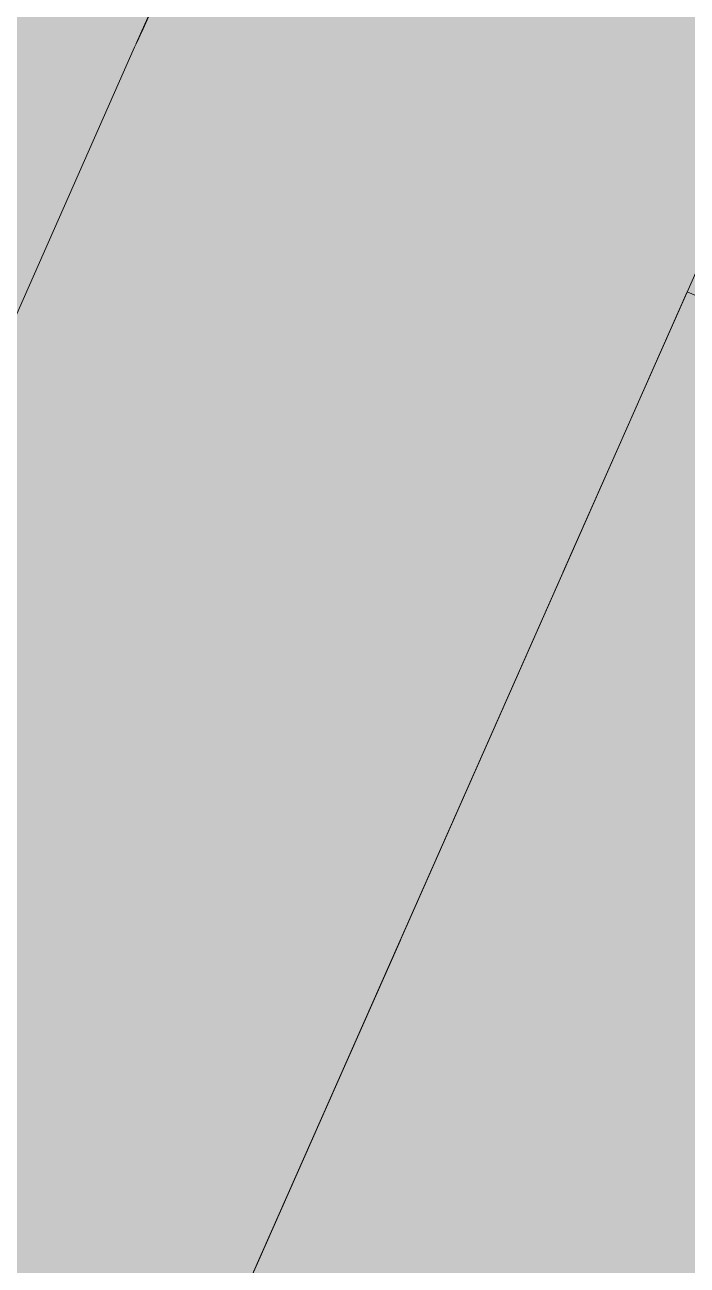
# Model space of a CAD drawing. Header units: inches. Extents: x 0 to 766, y -245 to 236.
# Drawn here: x 243.6103 to 243.7747, y 79.7694 to 80.0773 of the extents above; entities that cross this region are included whole.
import ezdxf

# ---------------------------------------------------------------- set-up
doc = ezdxf.new("R2010")
doc.units = ezdxf.units.IN
doc.header["$MEASUREMENT"] = 0
doc.linetypes.add('XREF_PAISAJISMO_200612$0$DASHED', pattern=[19.049999999999997, 12.7, -6.35])
for name, color, linetype, lineweight in [('A-JARDIN', 251, 'Continuous', 9), ('DLP_ETAPAS', 251, 'Continuous', 9), ('DLP_HATCH', 251, 'Continuous', 9), ('XREF_PAISAJISMO_200612$0$A-MURO BAJO', 251, 'Continuous', 9), ('XREF_PAISAJISMO_200612$0$A-TECHO-PROY', 251, 'XREF_PAISAJISMO_200612$0$DASHED', 9), ('XREF_PAISAJISMO_200612$0$HATCH MUROS', 251, 'Continuous', 9), ('XREF_PISOS_200612$0$A-PISO', 251, 'Continuous', 9), ('XREF_PISOS_200612$0$HATCH MUROS', 251, 'Continuous', 9), ('XREF_VEGETACION_200612$0$0_PA_menta', 251, 'Continuous', 9), ('XREF_VEGETACION_200612$0$0_PA_VEGETACION', 251, 'Continuous', 9)]:
    doc.layers.add(name, color=color, linetype=linetype, lineweight=lineweight)

# ---------------------------------------------------------------- blocks, each defined once
blk = doc.blocks.new('XREF_VEGETACION_200612$0$MENTA')
blk.add_circle((-535.5824064427641, 132.0064509816868), 0.3375958688428267)
blk = doc.blocks.new('XREF_PISOS_200612$0$PISO_AREA DE PARRILLAS')
at = {"layer": 'XREF_PISOS_200612$0$HATCH MUROS', "linetype": 'Continuous', "true_color": 0xe0e0e1}
h = blk.add_hatch(color=254, dxfattribs=at)
h.dxf.hatch_style = 1
h.paths.add_polyline_path([(8.649998628986225, -1.409608553415453), (8.059998776701946, -1.409608553415453), (8.0599987766591, -1.599608536681906), (8.574998689869304, -1.599608554917761, -0.4142133002893972), (8.649998625414213, -1.52460855757344)])
h.paths.add_polyline_path([(8.649998625414213, -1.52460855757344, 0.4142133106603478), (8.574998689869304, -1.599608557573411), (8.649998623084656, -1.599608557573411)])
h.paths.add_polyline_path([(8.059998776836153, -0.81460835172172), (7.541352363686883, -0.81460835172172, -0.01406948595223432), (7.537314343803146, -0.828083012566907), (7.469998794149603, -0.9794697221221043), (7.469998794009726, -1.59960851579034), (8.0599987766591, -1.599608536681906)])
h.paths.add_polyline_path([(7.469998794149603, -0.9794697221221043), (7.194248147196248, -1.599608506026165), (7.469998794009726, -1.59960851579034)])
h.paths.add_polyline_path([(8.059998776836153, -0.2196085534154513), (8.059998776836153, 0.3753916482782813), (7.469998838505703, 0.3753916482782813), (7.469998882824655, -0.2196084795326918), (7.469998794186779, -0.56635059205367, -0.2783171126262934), (7.541352363686883, -0.81460835172172), (8.059998776836153, -0.81460835172172)])
h.paths.add_polyline_path([(7.469998882824655, -0.2196084795326918), (6.879998897297583, -0.2196084795326918), (6.879998882647584, -0.499608484453006), (7.299950182110422, -0.4996085097690255, -0.1892178834299399), (7.469998794186779, -0.56635059205367)])
h.paths.add_polyline_path([(7.469998838505703, 0.3753916482782813), (7.469998794186779, 0.3753916482782813), (7.469998794186779, 0.9703915204673095), (7.199998736829656, 0.9703915204673095), (7.199998736829656, -0.1996082778389585), (6.879998900175281, -0.1996082778389585), (6.879998900175281, -0.2196084795326918), (7.469998882824655, -0.2196084795326918)])
h.paths.add_polyline_path([(7.199998736829656, 0.9703915204673095), (7.164998736829688, 0.9703915204673095), (7.164998736829688, -0.1646082778389548), (6.879998900175266, -0.1646082778389548), (6.879998900175281, -0.1996082778389585), (7.199998736829656, -0.1996082778389585)])
h.paths.add_polyline_path([(6.879998900175266, -0.1646082778389548), (6.784998736829664, -0.1646082778389548), (6.784998736829664, 0.3753917221610408), (6.749998736829667, 0.3753917221610408), (6.749998736829667, -0.1996082778389585), (6.879998900175281, -0.1996082778389585)])
h.paths.add_polyline_path([(6.849998736829662, -0.1996082778389585), (6.749998736829667, -0.1996082778389585), (6.749998736829667, 0.3753917221610408), (6.289999048025194, 0.3753917221610408), (6.28999894736684, -0.2196084056499323), (6.289999048025194, -0.2196084056499323), (6.289999048025194, -0.4996084740072213), (6.849998736829662, -0.4996084938364973)])
h.paths.add_polyline_path([(6.879998897297583, -0.2196084795326918), (6.879998898344013, -0.1996082778389585), (6.849998736829662, -0.1996082778389585), (6.849998736829662, -0.499608484453006), (6.879998882647584, -0.499608484453006)])
h.paths.add_polyline_path([(6.28999894736684, -0.2196084056499323), (5.949998736829656, -0.2196084056499323), (5.949998736829656, -0.4996084407223336), (6.28999889999821, -0.4996084407223336)])
h.paths.add_polyline_path([(5.949998736829656, -0.2196084056499323), (5.699999130625457, -0.2196084056499323), (5.699999065375806, -0.4996084407223336), (5.949998736829656, -0.4996084407223336)])
h.paths.add_polyline_path([(5.699999065198753, -0.2196084056499323), (5.699999065263142, -0.1996082778389585), (5.599998736829662, -0.1996082778389585), (5.599998736829662, 0.3753915943500665), (5.109999213225734, 0.3753915943500665), (5.109999213225734, -0.2196083317671729), (4.900999740376022, -0.2196083317671729, 0.2862549696305091), (5.349998662469901, -0.4996084407223336), (5.699999065198753, -0.4996084531156448)])
h.paths.add_polyline_path([(5.699999065375806, -0.1646082778389548), (5.634998736829672, -0.1646082778389548), (5.634998736829672, 0.3753915943500665), (5.599998736829662, 0.3753915943500665), (5.599998736829662, -0.1996082778389585), (5.699999065357318, -0.1996082778389585)])
h.paths.add_polyline_path([(6.049998736829664, 0.9703915943500689), (6.014998736829682, 0.9703915943500689), (6.014998736829682, -0.1646082778389548), (5.699999130625457, -0.1646082778389548), (5.699999130625457, -0.1996082778389585), (6.049998736829664, -0.1996082778389585)])
h.paths.add_polyline_path([(5.949998736829656, -0.1996082778389585), (5.699999130625457, -0.1996082778389585), (5.699999130625457, -0.2196084056499323), (5.949998736829656, -0.2196084056499323)])
h.paths.add_polyline_path([(6.289999048025194, 0.9703915943500689), (6.049998736829664, 0.9703915943500689), (6.049998736829664, -0.1996082778389585), (5.949998736829656, -0.1996082778389585), (5.949998736829656, -0.2196084056499323), (6.28999894736684, -0.2196084056499323)])
h.paths.add_polyline_path([(6.784998736829664, 1.565391722161042), (6.749998736829667, 1.565391722161042), (6.749998736829667, 0.3753917221610408), (6.784998736829664, 0.3753917221610408)])
h.paths.add_polyline_path([(6.749998736829667, 1.565391722161042), (6.289999048025194, 1.565391722161042), (6.289999048025194, 0.9703915943500689), (6.289998997696017, 0.3753917221610408), (6.749998736829667, 0.3753917221610408)])
h.paths.add_polyline_path([(6.289998900175263, 2.000391722161037), (5.949998736829656, 2.000391722161037), (5.949998736829656, 1.600391722161039), (6.049998736829664, 1.600391722161039), (6.049998736829664, 0.9703915943500689), (6.289999048025194, 0.9703915943500689), (6.289999048025194, 1.565391722161042), (6.289998900175263, 1.565391722161042)])
h.paths.add_polyline_path([(5.949998736829656, 2.000391722161037), (6.289998900175263, 2.000391722161037), (6.289998900175263, 2.16039159435007), (5.699999065375806, 2.16039159435007), (5.699999065375806, 1.600391722161039), (5.949998736829656, 1.600391722161039)])
h.paths.add_polyline_path([(6.049998736829664, 1.600391722161039), (5.699999065375806, 1.600391722161039), (5.699999065375806, 1.565391722161042), (6.014998736829682, 1.565391722161042), (6.014998736829682, 0.9703915943500689), (6.049998736829664, 0.9703915943500689)])
h.paths.add_polyline_path([(5.634998736829672, 1.565391796043802), (5.599998736829662, 1.565391796043802), (5.599998736829662, 0.3753917960438002), (5.634998736829672, 0.3753917960438002)])
h.paths.add_polyline_path([(5.599998736829662, 1.565391796043802), (5.109999213225734, 1.565391796043802), (5.109999213225734, 0.9703916682328284), (5.109999213225734, 0.3753917960438002), (5.599998736829662, 0.3753917960438002)])
h.paths.add_polyline_path([(5.109999065375817, 0.9703916682328284), (4.849998833611309, 0.9703916682328284), (4.849998680174622, 0.0003915592776664312, 0.1143947215610666), (4.900999740376022, -0.2196083317671729), (5.109999065375817, -0.2196083317671729), (5.109999065375803, 0.3753917960438002)])
h.paths.add_polyline_path([(5.109999065375817, 2.16039166823283), (4.849998833611309, 2.16039166823283), (4.849998833611309, 0.9703916682328284), (5.109999065375817, 0.9703916682328284), (5.109999065375817, 1.565391796043802)])
h.paths.add_polyline_path([(5.109999065375803, 3.350391602230765), (4.849998833611309, 3.350391602230765), (4.849998833611309, 2.16039166823283), (5.109999065375803, 2.16039166823283)])
h.paths.add_polyline_path([(5.699999048025191, 3.350391582578514), (5.109999213048695, 3.350391582578514), (5.109999213225734, 2.755391796043803), (5.699999048025191, 2.755391796043803)])
h.paths.add_polyline_path([(6.879998882824651, 3.350391530349604), (6.289999047848141, 3.350391551241167), (6.289999048025194, 2.755391722161043), (6.879998882824651, 2.755391722161043)])
h.paths.add_polyline_path([(8.059998776836153, 3.350391488566473), (7.469998941859643, 3.350391509458035), (7.46999894203671, 2.755391648278284), (8.059998776836153, 2.755391648278284)])
h.paths.add_polyline_path([(7.469998794186779, 2.160391520467311), (6.879998900175266, 2.160391520467311), (6.879998900175266, 1.600391722161039), (7.199998736829656, 1.600391722161039), (7.199998736829656, 0.970391546609175), (7.469998794186779, 0.970391546609175)])
h.paths.add_polyline_path([(7.199998736829656, 1.600391722161039), (6.879998899154643, 1.600391722161039), (6.879998900175266, 1.565391722161042), (7.164998736829688, 1.565391722161042), (7.164998736829688, 0.970391546609175), (7.199998736829656, 0.970391546609175)])
at = {"layer": 'XREF_PISOS_200612$0$A-PISO', "linetype": 'Continuous', "elevation": -2.757538957775984e-08}
blk.add_lwpolyline([(5.109999065375817, -0.4332426937815583), (5.109999065375803, 0.3753917960438002), (5.634998736829672, 0.3753917960438002), (5.634998736829672, -0.1646082778389548), (5.699999065375806, -0.1646082778389548), (5.699999065198753, -0.4996084531156448), (5.349998679997555, -0.4996084407223265)], dxfattribs=at)
blk = doc.blocks.new('XREF_PISOS_200612')
at = {"rotation": 246.1334456354289}
blk.add_blockref('XREF_PISOS_200612$0$PISO_AREA DE PARRILLAS', (90.27418708711048, 80.9921849546954, 1.770966173996869e-06), dxfattribs=at)
blk = doc.blocks.new('XREF_PAISAJISMO_200612')
at = {"layer": 'XREF_PAISAJISMO_200612$0$HATCH MUROS', "true_color": 0xf8991e, "transparency": 33554636}
h = blk.add_hatch(color=30, dxfattribs=at)
h.dxf.hatch_style = 1
edge = h.paths.add_edge_path()
edge.add_line((119.8669252120599, 65.23736126534641), (112.7996752679501, 67.42865506438544))
edge.add_arc((113.036598309438, 68.19276727642864), 0.8000000000000285, 129.092164872451, 252.7732627212054, ccw=False)
edge.add_line((112.5321425669244, 68.81367339100689), (116.6257767101503, 72.13955020372882))
edge.add_arc((115.2385234182293, 73.8470420204103), 2.200000000000003, 309.0921648724516, 463.9833049876667)
edge.add_line((114.7069172712509, 75.98184761032462), (109.6548219252425, 74.72378226029272))
edge.add_arc((109.461510599067, 75.50007520150393), 0.7999999999999924, 150.867190151499, 283.9833049876672, ccw=False)
edge.add_line((108.7627157312818, 75.88954372797161), (110.6029575057909, 79.19135484169345))
edge.add_arc((108.6812716193381, 80.26239328831434), 2.200000000000013, 330.8671901514995, 449.2192741553723)
edge.add_spline(control_points=[(108.7112484120589, 82.46218904946), (112.5688269942184, 83.90442030783743), (116.4264055763779, 85.34665156528354)], knot_values=[9.30415109799413, 9.30415109799413, 9.30415109799413, 10.30415109799413, 10.30415109799413, 10.30415109799413], weights=[1, 1, 1], degree=2, periodic=0)
edge.add_spline(control_points=[(116.4264055763779, 85.34665156528354), (116.7041138365748, 85.45047823432833), (116.852193052473, 85.19362341053784), (117.0002722683421, 84.93676858581603), (116.7712638278026, 84.7484683226794)], knot_values=[6.492935718846752, 6.492935718846752, 6.492935718846752, 7.89854340842044, 7.89854340842044, 9.30415109799413, 9.30415109799413, 9.30415109799413], weights=[1, 0.763032896828342, 1, 0.763032896828342, 1], degree=2, periodic=0)
edge.add_spline(control_points=[(116.7712638278026, 84.7484683226794), (114.9261262083601, 83.2313194423914), (113.0809885889175, 81.71417056210339)], knot_values=[5.492935718846755, 5.492935718846755, 5.492935718846755, 6.492935718846754, 6.492935718846754, 6.492935718846754], weights=[1, 1, 1], degree=2, periodic=0)
edge.add_spline(control_points=[(113.0809885889175, 81.71417056210339), (111.8235977420991, 80.68029152043164), (112.3191900071397, 79.12970262486488), (112.8147822721803, 77.57911372836679), (114.438721108163, 77.46615235041827)], knot_values=[3.108947834644232, 3.108947834644232, 3.108947834644232, 4.300941776745493, 4.300941776745493, 5.492935718846754, 5.492935718846754, 5.492935718846754], weights=[1, 0.8275892763607072, 1, 0.8275892763607072, 1], degree=2, periodic=0)
edge.add_spline(control_points=[(114.438721108163, 77.46615235041827), (117.5408692267374, 77.25036655925214), (120.6430173453118, 77.03458076808602)], knot_values=[2.108947834644232, 2.108947834644232, 2.108947834644232, 3.108947834644232, 3.108947834644232, 3.108947834644232], weights=[1, 1, 1], degree=2, periodic=0)
edge.add_spline(control_points=[(120.6430173453118, 77.03458076808602), (120.9624617212394, 77.01236017886549), (121.1008427875058, 76.7235883930698), (121.2392238537723, 76.43481660727412), (121.0564128746337, 76.17191242333502)], knot_values=[0, 0, 0, 1.054473917322116, 1.054473917322116, 2.108947834644232, 2.108947834644232, 2.108947834644232], weights=[1, 0.8642005847534742, 1, 0.8642005847534742, 1], degree=2, periodic=0)
edge.add_spline(control_points=[(121.0564128746337, 76.17191242333502), (119.1577517362603, 73.44140926096588), (117.2590905978868, 70.71090609859675)], knot_values=[0, 0, 0, 1, 1, 1], weights=[1, 1, 1], degree=2, periodic=0)
edge.add_spline(control_points=[(117.2590905978868, 70.71090609859675), (116.3318151336571, 69.37737241201103), (117.2250923309475, 68.02082984801382), (118.1183695282089, 66.66428728308529), (119.7097615216917, 66.9892848264426)], knot_values=[1, 1, 1, 2.189924059791842, 2.189924059791842, 3.379848119583684, 3.379848119583684, 3.379848119583684], weights=[1, 0.8281697808183477, 1, 0.8281697808183477, 1], degree=2, periodic=0)
edge.add_spline(control_points=[(119.7097615216917, 66.9892848264426), (121.9509806857677, 67.4469914920628), (124.1921998498437, 67.90469815675169)], knot_values=[3.379848119583684, 3.379848119583684, 3.379848119583684, 4.379848119583684, 4.379848119583684, 4.379848119583684], weights=[1, 1, 1], degree=2, periodic=0)
edge.add_spline(control_points=[(124.1921998498437, 67.90469815675169), (124.6675896400702, 68.00178329646587), (124.9510122971551, 67.60796535108238), (125.2344349542691, 67.21414740476757), (124.9914030251966, 66.7941992431879)], knot_values=[4.379848119583684, 4.379848119583684, 4.379848119583684, 5.528284611605769, 5.528284611605769, 6.676721103627854, 6.676721103627854, 6.676721103627854], weights=[1, 0.8396171909626164, 1, 0.8396171909626164, 1], degree=2, periodic=0)
edge.add_spline(control_points=[(124.9914030251966, 66.7941992431879), (121.082765211584, 60.04025020264089), (117.1741273979715, 53.28630116209388)], knot_values=[6.676721103627854, 6.676721103627854, 6.676721103627854, 7.676721103627854, 7.676721103627854, 7.676721103627854], weights=[1, 1, 1], degree=2, periodic=0)
edge.add_spline(control_points=[(117.1741273979715, 53.28630116209388), (110.8103021952847, 47.96046848874539), (104.446476992598, 42.6346358153969)], knot_values=[7.676721103627854, 7.676721103627854, 7.676721103627854, 8.676721103627854, 8.676721103627854, 8.676721103627854], weights=[1, 1, 1], degree=2, periodic=0)
edge.add_line((104.4469885419239, 42.63506392668933), (104.5432575614948, 42.52003229681797))
edge.add_spline(control_points=[(104.5427460121573, 42.51960418559611), (110.916720846988, 47.85393100231886), (117.2906956818188, 53.18825781904161)], knot_values=[3.296872984044168, 3.296872984044168, 3.296872984044168, 4.296872984044168, 4.296872984044168, 4.296872984044168], weights=[1, 1, 1], degree=2, periodic=0)
edge.add_spline(control_points=[(117.2906956818188, 53.18825781904161), (121.2059627553099, 59.95366191957146), (125.1212298287719, 66.71906602103263)], knot_values=[2.296872984044168, 2.296872984044168, 2.296872984044168, 3.296872984044168, 3.296872984044168, 3.296872984044168], weights=[1, 1, 1], degree=2, periodic=0)
edge.add_spline(control_points=[(125.1212298287719, 66.71906602103263), (125.4128681436705, 67.22300381492823), (125.0727609551395, 67.69558535050601), (124.7326537666085, 68.16816688515246), (124.1621860183659, 68.05166471749544)], knot_values=[0, 0, 0, 1.148436492022085, 1.148436492022085, 2.296872984044168, 2.296872984044168, 2.296872984044168], weights=[1, 0.8396171909626166, 1, 0.8396171909626166, 1], degree=2, periodic=0)
edge.add_spline(control_points=[(124.1625342397892, 68.05173583235592), (121.921140964987, 67.59399360977113), (119.6797476901847, 67.13625138718635)], knot_values=[6.488795954227916, 6.488795954227916, 6.488795954227916, 7.488795954227916, 7.488795954227916, 7.488795954227916], weights=[1, 1, 1], degree=2, periodic=0)
edge.add_spline(control_points=[(119.6797476901847, 67.13625138718635), (118.1878176963655, 66.83156619034708), (117.3503703238675, 68.10332484450191), (116.5129229514278, 69.37508349865675), (117.3822436991322, 70.62527132965624)], knot_values=[4.108947834644232, 4.108947834644232, 4.108947834644232, 5.298871894436074, 5.298871894436074, 6.488795954227916, 6.488795954227916, 6.488795954227916], weights=[1, 0.8281697808183477, 1, 0.8281697808183477, 1], degree=2, periodic=0)
edge.add_spline(control_points=[(117.3822436991322, 70.62527132965624), (119.2809048375057, 73.35577449202538), (121.1795659758791, 76.08627765439451)], knot_values=[3.108947834644232, 3.108947834644232, 3.108947834644232, 4.108947834644232, 4.108947834644232, 4.108947834644232], weights=[1, 1, 1], degree=2, periodic=0)
edge.add_spline(control_points=[(121.1795659758791, 76.08627765439451), (121.4122344947828, 76.4208829794079), (121.2361131377111, 76.78841070644557), (121.0599917806685, 77.15593843441457), (120.6534262112691, 77.18421918340027)], knot_values=[1, 1, 1, 2.054473917322116, 2.054473917322116, 3.108947834644232, 3.108947834644232, 3.108947834644232], weights=[1, 0.8642005847534742, 1, 0.8642005847534742, 1], degree=2, periodic=0)
edge.add_spline(control_points=[(120.6534262112691, 77.18421918340027), (117.5512780926947, 77.40000497549772), (114.4491299741494, 77.61579076666385)], knot_values=[0, 0, 0, 1, 1, 1], weights=[1, 1, 1], degree=2, periodic=0)
edge.add_spline(control_points=[(114.4491299741494, 77.61579076666385), (112.9266873153974, 77.72169205825776), (112.4620695669437, 79.17536914814264), (111.9974518184608, 80.62904623802751), (113.176255737344, 81.5983078405261)], knot_values=[0, 0, 0, 1.191993942101261, 1.191993942101261, 2.383987884202522, 2.383987884202522, 2.383987884202522], weights=[1, 0.8275892763607072, 1, 0.8275892763607072, 1], degree=2, periodic=0)
edge.add_spline(control_points=[(113.176255737344, 81.5983078405261), (115.0213933567866, 83.11545671988279), (116.8665309762291, 84.63260560017079)], knot_values=[2.383987884202522, 2.383987884202522, 2.383987884202522, 3.383987884202523, 3.383987884202523, 3.383987884202523], weights=[1, 1, 1], degree=2, periodic=0)
edge.add_spline(control_points=[(116.8665309762291, 84.63260560017079), (117.1936858913396, 84.90160597674547), (116.9821441543463, 85.26854143943638), (116.7706024173531, 85.63547690305859), (116.3738763313158, 85.4871530905366)], knot_values=[3.383987884202523, 3.383987884202523, 3.383987884202523, 4.78959557377621, 4.78959557377621, 6.195203263349897, 6.195203263349897, 6.195203263349897], weights=[1, 0.763032896828342, 1, 0.763032896828342, 1], degree=2, periodic=0)
edge.add_spline(control_points=[(116.3738763313158, 85.4871530905366), (108.8560967325466, 82.67648403998464), (101.3383171337482, 79.86581499036402)], knot_values=[6.195203263349897, 6.195203263349897, 6.195203263349897, 7.195203263349897, 7.195203263349897, 7.195203263349897], weights=[1, 1, 1], degree=2, periodic=0)
edge.add_spline(control_points=[(101.3383171337482, 79.86581499036402), (101.4346207496419, 79.60822886135429), (101.5309243655647, 79.35064273327589)], knot_values=[7.195203263349897, 7.195203263349897, 7.195203263349897, 8.195203263349896, 8.195203263349896, 8.195203263349896], weights=[1, 1, 1], degree=2, periodic=0)
edge.add_spline(control_points=[(101.5309243655647, 79.35064273327589), (101.6005850027432, 79.37668672576547), (101.6702456399507, 79.40273071825504)], knot_values=[8.195203263349896, 8.195203263349896, 8.195203263349896, 9.195203263349896, 9.195203263349896, 9.195203263349896], weights=[1, 1, 1], degree=2, periodic=0)
edge.add_spline(control_points=[(101.6702456399507, 79.40273071825504), (101.598626313993, 79.58947524614632), (101.5270069880644, 79.7762197740376)], knot_values=[9.195203263349896, 9.195203263349896, 9.195203263349896, 10.1952032633499, 10.1952032633499, 10.1952032633499], weights=[1, 1, 1], degree=2, periodic=0)
edge.add_line((101.5270069880644, 79.7762197740376), (107.9633719371184, 82.18258079065969))
edge.add_arc((108.6812716193381, 80.26239328831434), 2.050000000000018, -29.1328098485007, 110.49924062378429, ccw=False)
edge.add_line((110.4719334680703, 79.26438019052148), (108.6316916935613, 75.96256907679967))
edge.add_arc((109.461510599067, 75.50007520150393), 0.9499999999999962, 150.8671901514993, 283.9833049876669)
edge.add_line((109.6910677989072, 74.5782273337245), (114.7431631449155, 75.83629268375641))
edge.add_arc((115.2385234182293, 73.8470420204103), 2.049999999999997, -50.90783512754831, 103.98330498766683, ccw=False)
edge.add_line((116.5311912584293, 72.25597010087222), (112.4375571152035, 68.93009328815029))
edge.add_arc((113.036598309438, 68.19276727642864), 0.950000000000032, 129.0921648724513, 252.7732627212047)
edge.add_line((112.7552521976468, 67.2853840244934), (119.8225021417566, 65.09409022545437))
edge.add_arc((119.2153868479363, 63.13605268206447), 2.05000000000001, -45.45928560281948, 72.77326272120462, ccw=False)
edge.add_line((120.6532894906413, 61.67491066642106), (106.4699180079771, 47.71712482651714))
edge.add_arc((103.9798914803832, 50.24739514663815), 3.550000000000001, 219.6708894672279, 314.5407143971809, ccw=False)
edge.add_line((101.2473712894134, 47.98115742579103), (87.63370749278342, 64.39585693440642))
edge.add_line((87.63370749278693, 64.39585693459958), (87.56591249901103, 64.24262993307372))
edge.add_line((87.56591249900521, 64.24262993317097), (101.1319126897924, 47.88540090267917))
edge.add_arc((103.9798914803832, 50.24739514663815), 3.699999999999995, 219.6708894672276, 314.5407143971807)
edge.add_line((106.5751303964644, 47.61021199636161), (120.7585018791286, 61.56799783626553))
edge.add_arc((119.2153868479363, 63.13605268206447), 2.200000000000011, 314.540714397181, 432.7732627212051)
h = blk.add_hatch(color=30, dxfattribs=at)
h.dxf.hatch_style = 1
edge = h.paths.add_edge_path()
edge.add_line((91.75483916545636, 76.18174251541495), (87.182399638752, 78.2048086980322))
edge.add_line((87.18239963875385, 78.20480869803578), (85.82703337605, 75.14147328864688))
edge.add_line((85.82703337603016, 75.14147328864783), (86.46723228375888, 74.43444909434453))
edge.add_arc((86.63503694868996, 74.61976394616067), 0.2500000000000157, 227.8388086515746, 336.1331071779451)
edge.add_line((86.86365892499452, 74.51861063763499), (87.65263511783115, 76.3018177124959))
edge.add_arc((88.10987907045637, 76.09951109346002), 0.5000000000000091, 66.13310717794451, 156.1331071779452, ccw=False)
edge.add_line((88.31218568870099, 76.5567550463602), (91.32999577604713, 75.22153136595617))
edge.add_line((91.32999577603186, 75.22153136599809), (91.39068776150481, 75.35870455178656))
edge.add_spline(control_points=[(91.39068776150816, 75.3587045520544), (89.88178271785728, 76.02631639223546), (88.37287767417729, 76.69392823241651)], knot_values=[0, 0, 0, 1, 1, 1], weights=[1, 1, 1], degree=2, periodic=0)
edge.add_spline(control_points=[(88.37287767417729, 76.69392823241651), (87.77846053574467, 76.95692683663219), (87.51546193205286, 76.3625096976757)], knot_values=[1, 1, 1, 2.570796326794894, 2.570796326794894, 2.570796326794894], weights=[1, 0.7071067811865485, 1], degree=2, periodic=0)
edge.add_line((87.51546193202375, 76.3625096976757), (86.72648573918809, 74.5793026228169))
edge.add_arc((86.63503694868996, 74.61976394616067), 0.1000000000000063, 231.1443206120018, 336.1331071779436, ccw=False)
edge.add_line((86.57230086196796, 74.54189107939601), (86.00364089871562, 75.16990894618287))
edge.add_line((86.00364089870709, 75.16990894638002), (87.1779581917649, 77.82404594585445))
edge.add_line((87.17795819177991, 77.82404594589025), (91.61322453269582, 75.86167174874592))
edge.add_line((91.61322453268804, 75.8616717485711), (91.75483916545815, 76.18174251541083))
at = {"layer": 'XREF_PAISAJISMO_200612$0$A-MURO BAJO'}
for p, q in [((86.72648573920014, 74.57930262293667, 1.550432514325075e-06), (87.51546193202375, 76.3625096976757, 1.54936751828221e-06)), ((86.86365892499452, 74.51861063763499, 1.550025633418627e-06), (87.65263511781814, 76.30181771237403, 1.549220772122913e-06))]:
    blk.add_line(p, q, dxfattribs=at)
blk.add_rational_spline([(91.39068776150816, 75.3587045520544, 1.548766737030695e-06), (89.88178271785728, 76.02631639223546, 1.548868664202468e-06), (88.37287767417729, 76.69392823241651, 1.548970591374241e-06), (87.77846053574467, 76.95692683663219, 1.548951039512948e-06), (87.51546193205286, 76.3625096976757, 1.54921933328262e-06)], [1, 1, 1, 0.7071067811865485, 1], degree=2, knots=[0, 0, 0, 1, 1, 2.570796326794894, 2.570796326794894, 2.570796326794894], dxfattribs=at)
at = {"layer": 'XREF_PAISAJISMO_200612$0$A-TECHO-PROY', "ltscale": 0.01}
for points, elevation in [([(92.71777217477211, 80.21174065675586), (86.95203406579094, 67.18028916139156), (84.02567276897025, 68.47505151852965), (89.79141087795142, 81.50650301389396)], 1.575656137317701e-06), ([(84.22353794024093, 68.55153271835297), (89.8678920782695, 81.30863784253597), (92.51990700350143, 80.13525945600122), (86.87555286547286, 67.37815433274955)], 1.572855573898353e-06), ([(90.30465004307916, 75.12843932583928), (90.2641887194186, 75.03699053544551), (87.61217379418667, 76.21036892198026), (87.65263511781814, 76.30181771237403)], 1.548874068602149e-06)]:
    blk.add_lwpolyline(points, close=True, dxfattribs=dict(at, elevation=elevation))
blk = doc.blocks.new('paisajismo et 1')
at = {"layer": 'XREF_VEGETACION_200612$0$0_PA_VEGETACION', "true_color": 0xecedde, "transparency": 33554618}
h = blk.add_hatch(color=254, dxfattribs=at)
edge = h.paths.add_edge_path()
edge.add_line((92.03082929624361, 75.07547528576106), (92.25336606637421, 75.57844248276999))
edge.add_line((92.25336606637575, 75.57844248320907), (87.17795819177998, 77.82404594589384))
edge.add_line((87.17795819177991, 77.82404594589025), (86.00797659277828, 75.1797082792545))
edge.add_spline(control_points=[(86.00797659275122, 75.17970827873796), (86.19259342487203, 74.9612331641838), (86.56791507752496, 74.54563800804317)], knot_values=[0, 0, 0, 1, 1, 1], weights=[1, 1, 1], degree=2, periodic=0)
edge.add_spline(control_points=[(86.56791507752496, 74.54563800804317), (86.60580410796683, 74.51132906787097), (86.65580413944554, 74.52194409631193), (86.70580417089514, 74.53255912382156), (86.72648573401966, 74.57930262479931)], knot_values=[1, 1, 1, 1.945046035211838, 1.945046035211838, 2.890092070423677, 2.890092070423677, 2.890092070423677], weights=[1, 0.8904228116461111, 1, 0.8904228116461111, 1], degree=2, periodic=0)
edge.add_spline(control_points=[(86.72648573401966, 74.57930262479931), (87.12097383043147, 75.47090616263449), (87.51546192684327, 76.36250969953835)], knot_values=[2.890092070423677, 2.890092070423677, 2.890092070423677, 3.890092070423677, 3.890092070423677, 3.890092070423677], weights=[1, 1, 1], degree=2, periodic=0)
edge.add_spline(control_points=[(87.51546192684327, 76.36250969953835), (87.77846053056419, 76.95692683942616), (88.3728776689677, 76.69392823427916)], knot_values=[1, 1, 1, 2.570796326794894, 2.570796326794894, 2.570796326794894], weights=[1, 0.7071067811865485, 1], degree=2, periodic=0)
edge.add_spline(control_points=[(88.3728776689677, 76.69392823427916), (89.88178271264769, 76.0263163940981), (91.39068775632768, 75.35870455391705), (91.71075852628564, 75.21708992030472), (92.03082929624361, 75.07547528576106)], knot_values=[-0.2121212141846905, -0.2121212141846905, -0.2121212141846905, 0.7878787858153095, 0.7878787858153095, 1, 1, 1], weights=[1, 1, 1, 1, 1], degree=2, periodic=0)
for name in ['XREF_PAISAJISMO_200612', 'XREF_PISOS_200612']:
    blk.add_blockref(name, (0, 0))
at = {"layer": 'XREF_VEGETACION_200612$0$0_PA_menta', "xscale": 0.4443182332596436, "yscale": 0.4443182332596436, "zscale": 0.4443182332596436}
blk.add_blockref('XREF_VEGETACION_200612$0$MENTA', (325.3211926518998, 17.79632364585996, 5.731167380978305e-06), dxfattribs=at)
blk = doc.blocks.new('ETAPAS_EL-ROSARIO-01')
at = {"layer": 'DLP_HATCH'}
h = blk.add_hatch(dxfattribs=at)
h.set_pattern_fill('NET', color=8, scale=0.5, angle=30)
h.set_pattern_definition([(29.99999999999999, (-226598.6886320594, -8188115.858783023), (-0.7937499999999998, 1.374815328507796), []), (120, (-226598.6886320594, -8188115.858783023), (-1.374815328507796, -0.7937499999999997), [])])
edge = h.paths.add_edge_path()
edge.add_line((-5.119257558631944, -39.38055419642478), (-2.145317182556028, -34.362713820301))
edge.add_line((-2.145317182556028, -34.362713820301), (-0.7240417564753443, -35.17092017363757))
edge.add_line((-0.7240417564753443, -35.17092017363757), (6.173584206553642, -23.15930621977895))
edge.add_line((6.173584206553642, -23.15930621977895), (4.372489723959006, -12.48715165443718))
edge.add_line((4.372489723959006, -12.48715165443718), (3.084003503667191, -7.412719970569015))
edge.add_line((3.084003503667191, -7.412719970569015), (0.6028502009867225, -1.453054812736809))
edge.add_line((0.6028502009867225, -1.453054812736809), (-26.05888872095966, -11.4215807216242))
edge.add_line((-26.05888872095966, -11.4215807216242), (-38.30667500055279, -6.003316828981042))
edge.add_line((-38.30667500055279, -6.003316828981042), (-39.01143954624422, -15.82896352373064))
edge.add_line((-39.01143954624422, -15.82896352373064), (-41.04641557997093, -27.65982411149889))
edge.add_arc((-46.95957980857929, -26.64272587094456), 6.000000002119358, 309.9255506769823, 350.2402988185339, ccw=False)
edge.add_line((-43.10882972707623, -31.24400002416223), (-48.93134561294573, -36.11679237801582))
edge.add_line((-48.93134561294573, -36.11679237801582), (-63.58545379701536, -32.11002549156547))
edge.add_line((-63.58545379701536, -32.11002549156547), (-61.2715167705901, -23.64699377864599))
edge.add_line((-61.2715167705901, -23.64699377864599), (-60.8656602006231, -17.4209560174495))
edge.add_line((-60.8656602006231, -17.4209560174495), (-71.96898017692729, -14.997259397991))
edge.add_line((-71.96898017692729, -14.997259397991), (-72.46370098288753, -16.80662044230849))
edge.add_line((-72.46370098288753, -16.80662044230849), (-97.98786569951335, -9.828191481530666))
edge.add_line((-97.98786569951335, -9.828191481530666), (-103.8112985943153, -36.55343463178724))
edge.add_line((-103.8112985943153, -36.55343463178724), (-110.35362560043, -66.42470536567271))
edge.add_line((-110.35362560043, -66.42470536567271), (-53.61793261306593, -81.61772925034165))
edge.add_line((-53.61793261306593, -81.61772925034165), (-44.92496922399732, -72.72020544484258))
edge.add_line((-44.92496922399732, -72.72020544484258), (-5.119257558631944, -39.38055419642478))

msp = doc.modelspace()

# ---------------------------------------------------------------- hatches: boundary and pattern name
at = {"layer": 'A-JARDIN'}
h = msp.add_hatch(dxfattribs=at)
h.set_pattern_fill('AR-SAND', color=251, scale=0.005, angle=215, style=0)
h.set_pattern_definition([(252.5, (224.7641944979498, 71.68061551552734), (0.1469112948203549, -0.1958632256862088), [0, -0.19304, 0, -0.2159, 0, -0.206375]), (222.5, (224.7641944979498, 71.68061551552734), (0.02146303516649123, -0.4225123546636738), [0, -0.10414, 0, -0.17399, 0, -0.06667500000000001]), (182.5, (224.8921542387927, 71.77021389089992), (-0.3235593409169935, -0.227435928835707), [0, -0.0635, 0, -0.2286, 0, -0.29845]), (172.5, (224.8921542387927, 71.77021389089992), (-0.2488009110903542, -0.3102854999200086), [0, -0.03175, 0, -0.14986, 0, -0.17145])])
edge = h.paths.add_edge_path()
edge.add_arc((219.6963608711324, 79.3034455348598), 2.7857783161922, 116.4294689351565, 171.8357901755376)
edge.add_line((216.8878590081533, 78.98857011281422), (216.9388160718611, 79.6990556848096))
edge.add_line((216.8878590081824, 78.98857011374554), (221.0001627046097, 78.09091278080365))
edge.add_line((234.407414844982, 108.3959429562884), (228.4929484198458, 95.02679254495075))
edge.add_line((228.4929484198458, 95.02679254495075), (221.0001735148492, 78.09091042083224))
edge.add_arc((213.9090694641875, 90.61149299711457), 9.917467425771902, 297.3375804315323, 330.9917128100339)
edge.add_arc((226.5469235219882, 102.7724028174626), 4.229226115691628, 251.8725659171058, 278.5869914388251)
edge.add_arc((227.3761320488068, 93.672252697018), 2.670843307755028, 75.85171758773151, 173.19231756884, ccw=False)
edge.add_line((228.0289722179243, 96.26207965806594), (228.8737878502527, 95.88761188377163))
edge.add_line((228.8737878502527, 95.88761188377163), (230.1595399276941, 98.79377291266343))
edge.add_line((230.1595399276941, 98.79377291266343), (229.6568091257598, 99.01402314667126))
edge.add_line((229.6568091257598, 99.01402314667126), (227.1783928922616, 98.59058503162584))
edge.add_arc((202.4146470572398, 96.84064347304871), 22.99100468511089, 331.3136155140102, 332.2974948543321)
edge.add_line((222.7702687594231, 86.15256780207625), (222.3275821089576, 86.38500818059316))
edge.add_arc((210.508226476197, 94.28975247879049), 14.21907697403569, 326.2255308005629, 358.7874096119161)
edge.add_spline(control_points=[(225.2310779922357, 98.75308644872626), (225.4733695756242, 98.80647158164999), (225.7085085275705, 98.8790808227705), (226.5714554933313, 99.21248632863632), (227.1482812181878, 99.5744661466079), (228.2111456425866, 100.4497752711969), (228.6976044385176, 100.9657592448266), (229.5787748450477, 102.1108435486304), (229.9728212790453, 102.7402913561883), (230.8536143288313, 104.4681570651802), (231.2518719515012, 105.6186669888767), (231.5999334682076, 107.5092360676127), (231.6578600540763, 108.2545815297263), (231.6167146657192, 108.9781774832728)], knot_values=[0.3740482645886585, 0.3740482645886585, 0.3740482645886585, 0.3740482645886585, 0.4906448235938291, 0.4906448235938291, 0.8165459120580114, 0.8165459120580114, 1.142447000522194, 1.142447000522194, 1.468348088986376, 1.468348088986376, 1.991137109891608, 1.991137109891608, 2.334582371093413, 2.334582371093413, 2.334582371093413, 2.334582371093413], degree=3, periodic=0)
edge.add_arc((232.1159082857723, 109.0065628216462), 0.4999999979071644, 136.5657653362087, 183.2544699340975)
edge.add_spline(control_points=[(231.7528262861254, 109.3503235812159), (232.3298525965022, 109.8473481033789), (232.7769118608214, 110.0770671023848), (233.4744657043141, 110.2523933938565), (234.0485849328636, 110.2647862118529), (234.863837866835, 110.2506729607331), (235.9059968797612, 110.2322425135272), (237.1982137994148, 110.2087834385084)], knot_values=[6.015160029701731, 6.015160029701731, 6.015160029701731, 6.015160029701731, 6.054882591792072, 6.054882591792072, 6.235584469491094, 6.235584469491094, 6.279718761648507, 6.279718761648507, 6.279718761648507, 6.279718761648507], degree=3, periodic=0)
edge.add_line((245.4273668746994, 103.5207429296198), (234.407414844982, 108.3959429562884))
edge.add_line((248.3742852063099, 102.363942817864), (248.281965970202, 102.3255089969235))
edge.add_arc((242.663362787391, 99.67410733186176), 6.212779773610728, -63.39457999249862, 25.262481377147594, ccw=False)
edge.add_arc((249.5813234682666, 85.84517616041472), 9.249999984826383, 116.5573009251809, 156.134074475226)
edge.add_line((241.1222471739695, 89.58770578176251), (238.081067059213, 82.71391604383012))
edge.add_line((238.081067059213, 82.71391604383012), (237.7381078613637, 82.86564833026847))
edge.add_line((237.7381078613637, 82.86564833026847), (242.3909303276689, 93.38236104146114))
edge.add_line((242.3909303276689, 93.38236104146114), (242.8252795721294, 93.19019589674195))
edge.add_line((242.8252795721294, 93.19019589674195), (246.5277409901557, 101.5571087394702))
edge.add_line((246.5277409901557, 101.5571087394702), (244.8811718978925, 102.2861697031977))
edge.add_line((244.8811718978925, 102.2861697031977), (245.4274181179592, 103.5207202593656))
edge.add_arc((237.0518949160125, 102.2501378665539), 7.959990487141622, 56.10332446192847, 88.94674162212493)
edge.add_line((241.4911573199736, 108.857285349709), (245.8482007610967, 105.9307960300567))
edge.add_arc((241.7747690912458, 100.3680202477472), 6.894731322364667, 16.827137296234184, 53.78594943242729, ccw=False)

# ---------------------------------------------------------------- block references
at = {"color": 251}
msp.add_blockref('paisajismo et 1', (156.1220962290192, 3.709226474245099, -1.06852960529373e-07), dxfattribs=at)
at = {"layer": 'DLP_ETAPAS', "color": 251}
msp.add_blockref('ETAPAS_EL-ROSARIO-01', (278.4598979095701, 96.25533297945282, -1.572678485372836e-07), dxfattribs=at)

doc.saveas('drawing.dxf')
